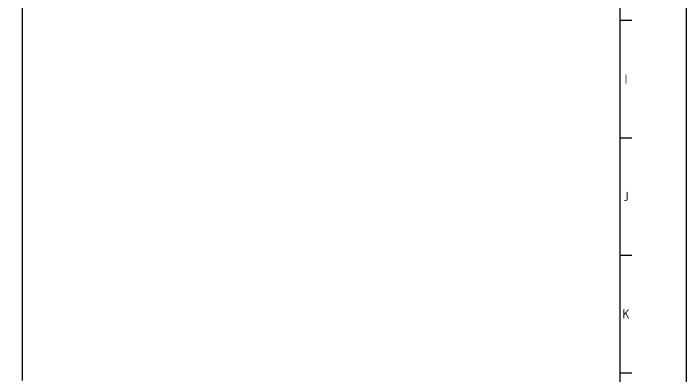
# Model space of a CAD drawing. Header units: inches. Extents: x 98758 to 118468, y 66787 to 119708.
# Drawn here: x 111298 to 115262, y 96701 to 98837 of the extents above; entities that cross this region are included whole.
import ezdxf
from ezdxf.enums import TextEntityAlignment as Align

# ---------------------------------------------------------------- set-up
doc = ezdxf.new("R2010")
doc.units = ezdxf.units.IN
doc.header["$MEASUREMENT"] = 0
doc.layers.add('CADRE', color=5, linetype='Continuous')
doc.styles.add('ISO Proportional', font='isocp.shx')

# ---------------------------------------------------------------- blocks, each defined once
blk = doc.blocks.new('KADR')
at = {"layer": 'CADRE', "color": 2}
for p, q in [((242698.5, 250.1), (242795.7, 250.1)), ((242698.5, -722.3), (242795.7, -722.3)), ((242698.5, -1694.7), (242795.7, -1694.7)), ((242698.5, -2667.1), (242795.7, -2667.1))]:
    blk.add_line(p, q, dxfattribs=at)
at = {"layer": 'CADRE', "color": 1}
blk.add_lwpolyline([(220145.5, -7651), (243248.6, -7651), (243248.6, 8686.2), (220145.5, 8686.2)], close=True, dxfattribs=at)
at = {"layer": 'CADRE'}
blk.add_lwpolyline([(220695.6, -7100.9), (242698.5, -7100.9), (242698.5, 8136.1), (220695.6, 8136.1)], close=True, dxfattribs=at)
at = {"layer": 'CADRE', "color": 2, "style": 'ISO Proportional'}
for s, p in [('I', (242747.1, -236.1)), ('J', (242747.1, -1208.5)), ('K', (242747.1, -2180.9))]:
    blk.add_text(s, height=77.8, dxfattribs=at).set_placement(p, align=Align.MIDDLE)

msp = doc.modelspace()

# ---------------------------------------------------------------- linework, layer by layer
at = {"color": 5, "ltscale": 200}
msp.add_line((111350.6, 96678.5), (111350.6, 104404.6), dxfattribs=at)

# ---------------------------------------------------------------- block references
at = {"color": 11, "xscale": 0.7109727904720456, "yscale": 0.7109727904720456, "zscale": 0.7109727904720456}
msp.add_blockref('KADR', (-57681.6, 98620), dxfattribs=at)

doc.saveas('drawing.dxf')
